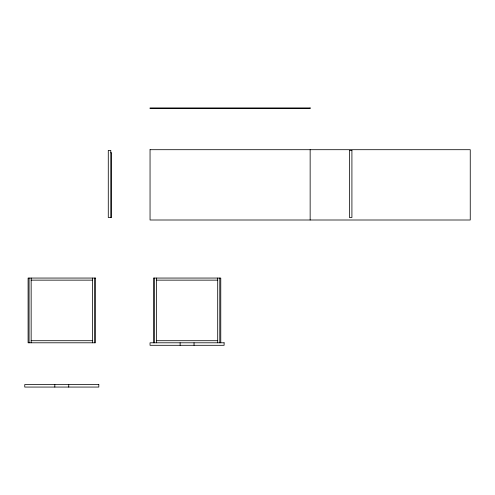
<?xml version="1.0" encoding="UTF-8"?>
<svg xmlns="http://www.w3.org/2000/svg" width="495" height="495" viewBox="0 0 495 495"><rect width="100%" height="100%" fill="white"/><g stroke="black" fill="none" stroke-linecap="round" stroke-linejoin="round"><path stroke-width="0.74" d="M150.047 149.7L470.25 149.7L470.25 220.003L150.047 220.003L150.047 149.7M110.787 152.763L111.623 152.763L111.623 217.497L108.281 217.497L108.281 150.393L110.787 150.393L110.787 217.497M31.154 280.145L92.41 280.145M156.451 280.145L217.707 280.145M31.154 340.709L92.41 340.709M156.451 340.709L217.707 340.709M310.148 149.7L310.148 220.003M220.77 342.794L220.77 278.06L153.388 278.06L153.388 342.794M219.792 278.06L219.792 342.794M217.707 278.06L217.707 342.794M194.04 342.794L194.04 345.3M180.118 342.794L180.118 345.3M156.451 278.06L156.451 342.794M154.36 278.06L154.36 342.794M94.496 278.06L94.496 342.794M92.41 278.06L92.41 342.794M68.743 384.559L68.743 387.065M54.821 384.559L54.821 387.065M31.154 278.06L31.154 342.794M29.063 278.06L29.063 342.794M310.148 107.935L150.047 107.935L150.047 108.628L310.148 108.628L310.148 107.935M351.914 150.393L349.408 150.393L349.408 217.497L351.914 217.497L351.914 150.393M95.473 278.06L28.091 278.06L28.091 342.794L95.473 342.794L95.473 278.06M224.111 342.794L150.047 342.794L150.047 345.3L224.111 345.3L224.111 342.794M98.814 384.559L24.75 384.559L24.75 387.065L98.814 387.065L98.814 384.559"/></g></svg>
